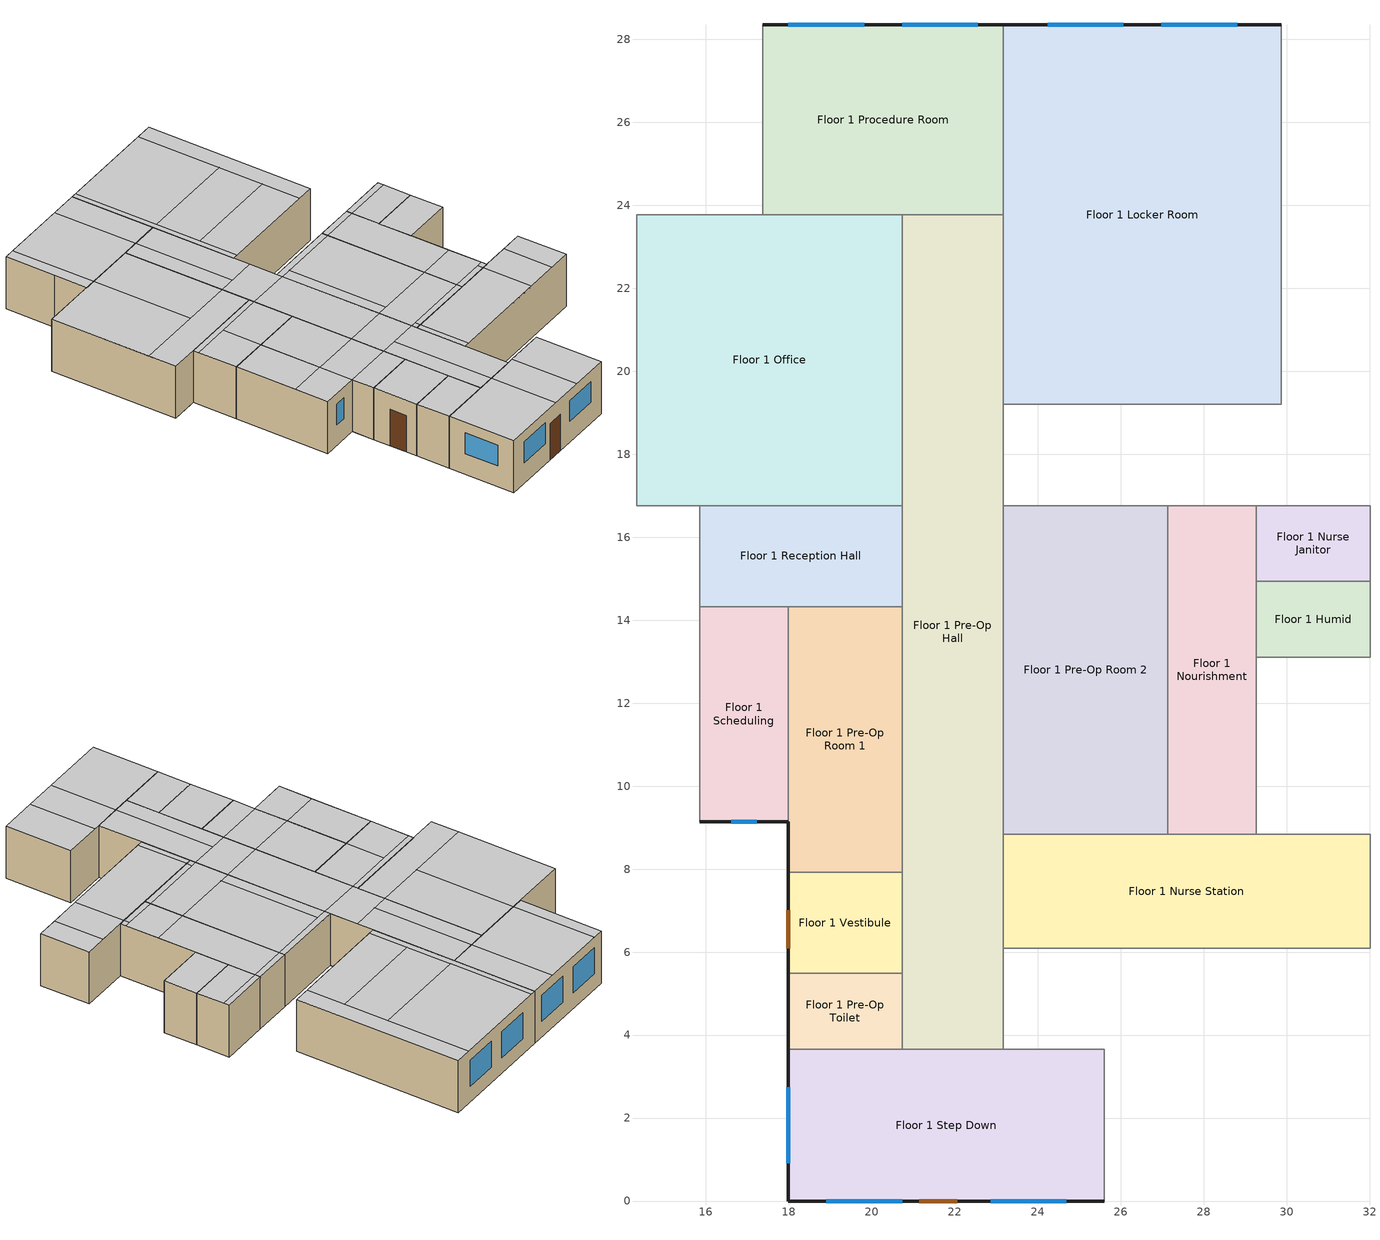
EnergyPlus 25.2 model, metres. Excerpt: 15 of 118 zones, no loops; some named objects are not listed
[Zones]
Floor 1 Humid
 floor adiabatic (Floor1HumidSlab_Ffactor): 32,14.94 32,13.11 29.26,13.11 29.26,14.94 z0
 wall to Floor 1 Sterile Storage (int_wall): 32,13.11 32,14.94 z0:3.05
 wall to Floor 1 Nourishment (int_wall): 29.26,14.94 29.26,13.11 z0:3.05
 wall to Floor 1 Nurse Janitor (int_wall): 32,14.94 29.26,14.94 z0:3.05
 wall to Floor 1 Clean (int_wall): 29.26,13.11 32,13.11 z0:3.05
 ceiling to Floor 2 X-Ray (int_slab_ceiling): 32,13.11 32,14.94 29.26,14.94 29.26,13.11 z3.05
Floor 1 Locker Room
 floor ground (Floor1LockerRoomSlab_Ffactor): 23.16,28.35 29.87,28.35 29.87,19.2 23.16,19.2 z0
 wall outside (nonres_ext_wall_grd): 29.87,28.35 23.16,28.35 z0:3.05
 wall to Floor 1 Procedure Room (int_wall): 23.16,28.35 23.16,23.77 z0:3.05
 wall to Floor 1 Locker Room Hall (int_wall): 23.16,19.2 29.87,19.2 z0:3.05
 wall to Floor 1 Lounge (int_wall): 29.87,19.2 29.87,28.35 z0:3.05
 wall to Floor 1 Pre-Op Hall (int_wall): 23.16,23.77 23.16,19.2 z0:3.05
 window (NonresWindow_U_0.248_SHGC_North_0.21): 28.8,28.35 26.97,28.35 / 26.06,28.35 24.23,28.35 z0.91:2.44
 ceiling to Floor 2 Exam Hall 5 (int_slab_ceiling): 29.87,28.35 28.96,28.35 28.96,19.2 29.87,19.2 z3.05
 ceiling to Floor 2 Exam 8 (int_slab_ceiling): 23.47,28.35 23.47,23.77 28.96,23.77 28.96,28.35 z3.05
 ceiling to Floor 2 Exam Hall 6 (int_slab_ceiling): 23.16,19.2 23.47,19.2 23.47,28.35 23.16,28.35 z3.05
 ceiling to Floor 2 Storage 3 (int_slab_ceiling): 23.47,23.77 23.47,21.34 28.96,21.34 28.96,23.77 z3.05
 ceiling to Floor 2 Nurse Station 2 (int_slab_ceiling): 28.96,19.2 28.96,21.34 23.47,21.34 23.47,19.2 z3.05
Floor 1 Nourishment
 floor adiabatic (Floor1NourishmentSlab_Ffactor): 27.13,16.76 29.26,16.76 29.26,8.84 27.13,8.84 z0
 wall to Floor 1 Clean (int_wall): 29.26,8.84 29.26,13.11 z0:3.05
 wall to Floor 1 Locker Room Hall (int_wall): 29.26,16.76 27.13,16.76 z0:3.05
 wall to Floor 1 Nurse Station (int_wall): 27.13,8.84 29.26,8.84 z0:3.05
 wall to Floor 1 Pre-Op Room 2 (int_wall): 27.13,16.76 27.13,8.84 z0:3.05
 wall to Floor 1 Nurse Janitor (int_wall): 29.26,14.94 29.26,16.76 z0:3.05
 ceiling to Floor 2 Work Hall (int_slab_ceiling): 27.13,16.76 27.13,16.46 29.26,16.46 29.26,16.76 z3.05
 ceiling to Floor 2 Exam 2 (int_slab_ceiling): 27.13,8.84 28.96,8.84 28.96,9.14 27.13,9.14 z3.05
 ceiling to Floor 2 Exam Hall 2 (int_slab_ceiling): 29.26,8.84 29.26,9.14 28.96,9.14 28.96,8.84 z3.05
 ceiling to Floor 2 Reception Hall (int_slab_ceiling): 29.26,9.14 29.26,10.97 27.13,10.97 27.13,9.14 z3.05
 ceiling to Floor 2 X-Ray (int_slab_ceiling): 29.26,16.46 27.13,16.46 27.13,10.97 29.26,10.97 z3.05
Floor 1 Nurse Janitor
 floor adiabatic (Floor1NurseJanitorSlab_Ffactor): 29.26,14.94 29.26,16.76 32,16.76 32,14.94 z0
 wall to Floor 1 Locker Room Hall (int_wall): 32,16.76 29.26,16.76 z0:3.05
 wall to Floor 1 Sterile Storage (int_wall): 32,14.94 32,16.76 z0:3.05
 ceiling to Floor 2 Work Hall (int_slab_ceiling): 29.26,16.76 29.26,16.46 32,16.46 32,16.76 z3.05
 ceiling to Floor 2 X-Ray (int_slab_ceiling): 32,14.94 32,16.46 29.26,16.46 29.26,14.94 z3.05
Floor 1 Nurse Station
 floor adiabatic (Floor1NurseStationSlab_Ffactor): 23.16,6.1 23.16,8.84 32,8.84 32,6.1 z0
 wall to Floor 1 Pre-Op Hall (int_wall): 23.16,8.84 23.16,6.1 z0:3.05
 wall to Floor 1 PACU (int_wall): 32,6.1 32,8.84 z0:3.05
 wall to Floor 1 Nurse Hall (int_wall): 23.16,6.1 32,6.1 z0:3.05
 wall to Floor 1 Clean (int_wall): 32,8.84 29.26,8.84 z0:3.05
 wall to Floor 1 Pre-Op Room 2 (int_wall): 27.13,8.84 23.16,8.84 z0:3.05
 ceiling to Floor 2 Exam Hall 1 (int_slab_ceiling): 23.16,6.1 23.47,6.1 23.47,8.84 23.16,8.84 z3.05
 ceiling to Floor 2 Exam 2 (int_slab_ceiling): 23.47,6.1 28.96,6.1 28.96,8.84 23.47,8.84 z3.05
 ceiling to Floor 2 Exam 3 (int_slab_ceiling): 32,8.84 30.78,8.84 30.78,6.1 32,6.1 z3.05
 ceiling to Floor 2 Exam Hall 2 (int_slab_ceiling): 28.96,6.1 30.78,6.1 30.78,8.84 28.96,8.84 z3.05
Floor 1 Office
 floor adiabatic (Floor1OfficeSlab_Ffactor): 20.73,23.77 20.73,16.76 14.33,16.76 14.33,23.77 z0
 wall to Floor 1 Procedure Room (int_wall): 20.73,23.77 17.37,23.77 z0:3.05
 wall to Floor 1 Pre-Op Hall (int_wall): 20.73,16.76 20.73,23.77 z0:3.05
 wall to Floor 1 Reception (int_wall): 14.33,23.77 14.33,16.76 15.85,16.76 z0:3.05
 wall to Floor 1 MRI Hall (int_wall): 17.37,23.77 14.33,23.77 z0:3.05
 wall to Floor 1 Reception Hall (int_wall): 15.85,16.76 20.73,16.76 z0:3.05
 ceiling to Floor 2 Work Hall (int_slab_ceiling): 20.73,16.76 20.73,18.29 14.33,18.29 14.33,16.76 z3.05
 ceiling to Floor 2 Exam 9 (int_slab_ceiling): 20.73,23.77 17.98,23.77 17.98,18.29 20.73,18.29 z3.05
 ceiling to Floor 2 Work (int_slab_ceiling): 14.33,18.29 17.98,18.29 17.98,23.77 14.33,23.77 z3.05
Floor 1 Pre-Op Hall
 floor adiabatic (Floor1Pre-OpHallSlab_Ffactor): 20.73,3.66 20.73,23.77 23.16,23.77 23.16,3.66 z0
 wall to Floor 1 Nurse Hall (int_wall): 23.16,3.66 23.16,6.1 z0:3.05
 wall to Floor 1 Procedure Room (int_wall): 23.16,23.77 20.73,23.77 z0:3.05
 wall to Floor 1 Step Down (int_wall): 20.73,3.66 23.16,3.66 z0:3.05
 wall to Floor 1 Pre-Op Room 2 (int_wall): 23.16,8.84 23.16,16.76 z0:3.05
 wall to Floor 1 Locker Room Hall (int_wall): 23.16,16.76 23.16,19.2 z0:3.05
 wall to Floor 1 Reception Hall (int_wall): 20.73,16.76 20.73,14.33 z0:3.05
 wall to Floor 1 Pre-Op Room 1 (int_wall): 20.73,14.33 20.73,7.92 z0:3.05
 wall to Floor 1 Vestibule (int_wall): 20.73,7.92 20.73,5.49 z0:3.05
 wall to Floor 1 Pre-Op Toilet (int_wall): 20.73,5.49 20.73,3.66 z0:3.05
 ceiling to Floor 2 Exam 1 (int_slab_ceiling): 20.73,3.66 21.64,3.66 21.64,9.14 20.73,9.14 z3.05
 ceiling to Floor 2 Exam Hall 1 (int_slab_ceiling): 23.16,9.14 21.64,9.14 21.64,3.66 23.16,3.66 z3.05
 ceiling to Floor 2 Scheduling 2 (int_slab_ceiling): 23.16,10.97 23.16,16.46 20.73,16.46 20.73,10.97 z3.05
 ceiling to Floor 2 Reception Hall (int_slab_ceiling): 23.16,9.14 23.16,10.97 20.73,10.97 20.73,9.14 z3.05
 ceiling to Floor 2 Work Hall (int_slab_ceiling): 23.16,18.29 20.73,18.29 20.73,16.46 23.16,16.46 z3.05
 ceiling to Floor 2 Exam Hall 6 (int_slab_ceiling): 23.16,23.77 21.64,23.77 21.64,18.29 23.16,18.29 z3.05
 ceiling to Floor 2 Exam 9 (int_slab_ceiling): 20.73,18.29 21.64,18.29 21.64,23.77 20.73,23.77 z3.05
Floor 1 Pre-Op Room 1
 floor ground (Floor1Pre-OpRoom1Slab_Ffactor): 20.73,7.92 17.98,7.92 17.98,14.33 20.73,14.33 z0
 wall outside (nonres_ext_wall_grd): 17.98,9.14 17.98,7.92 z0:3.05
 wall to Floor 1 Vestibule (int_wall): 17.98,7.92 20.73,7.92 z0:3.05
 wall to Floor 1 Scheduling (int_wall): 17.98,14.33 17.98,9.14 z0:3.05
 wall to Floor 1 Reception Hall (int_wall): 20.73,14.33 17.98,14.33 z0:3.05
 ceiling to Floor 2 Scheduling 2 (int_slab_ceiling): 20.73,14.33 17.98,14.33 17.98,10.97 20.73,10.97 z3.05
 ceiling to Floor 2 Exam 1 (int_slab_ceiling): 20.73,7.92 20.73,9.14 17.98,9.14 17.98,7.92 z3.05
 ceiling to Floor 2 Reception Hall (int_slab_ceiling): 17.98,10.97 17.98,9.14 20.73,9.14 20.73,10.97 z3.05
Floor 1 Pre-Op Room 2
 floor adiabatic (Floor1Pre-OpRoom2Slab_Ffactor): 27.13,16.76 27.13,8.84 23.16,8.84 23.16,16.76 z0
 wall to Floor 1 Locker Room Hall (int_wall): 27.13,16.76 23.16,16.76 z0:3.05
 ceiling to Floor 2 Exam Hall 1 (int_slab_ceiling): 23.16,8.84 23.47,8.84 23.47,9.14 23.16,9.14 z3.05
 ceiling to Floor 2 Work Hall (int_slab_ceiling): 23.16,16.76 23.16,16.46 27.13,16.46 27.13,16.76 z3.05
 ceiling to Floor 2 Exam 2 (int_slab_ceiling): 27.13,8.84 27.13,9.14 23.47,9.14 23.47,8.84 z3.05
 ceiling to Floor 2 Reception Hall (int_slab_ceiling): 27.13,9.14 27.13,10.97 23.16,10.97 23.16,9.14 z3.05
 ceiling to Floor 2 X-Ray (int_slab_ceiling): 27.13,10.97 27.13,16.46 23.77,16.46 23.77,10.97 z3.05
 ceiling to Floor 2 Scheduling 2 (int_slab_ceiling): 23.77,10.97 23.77,16.46 23.16,16.46 23.16,10.97 z3.05
Floor 1 Pre-Op Toilet
 floor ground (Floor1Pre-OpToiletSlab_Ffactor): 17.98,5.49 20.73,5.49 20.73,3.66 17.98,3.66 z0
 wall outside (nonres_ext_wall_grd): 17.98,5.49 17.98,3.66 z0:3.05
 wall to Floor 1 Vestibule (int_wall): 20.73,5.49 17.98,5.49 z0:3.05
 wall to Floor 1 Step Down (int_wall): 17.98,3.66 20.73,3.66 z0:3.05
 ceiling to Floor 2 Exam 1 (int_slab_ceiling): 20.73,5.49 17.98,5.49 17.98,3.66 20.73,3.66 z3.05
Floor 1 Procedure Room
 floor ground (Floor1ProcedureRoomSlab_Ffactor): 17.37,28.35 23.16,28.35 23.16,23.77 17.37,23.77 z0
 wall outside (nonres_ext_wall_grd): 23.16,28.35 17.37,28.35 z0:3.05
 wall to Floor 1 MRI Toilet (int_wall): 17.37,28.35 17.37,25.6 z0:3.05
 wall to Floor 1 MRI Hall (int_wall): 17.37,25.6 17.37,23.77 z0:3.05
 window (NonresWindow_U_0.248_SHGC_North_0.21): 22.56,28.35 20.73,28.35 / 19.81,28.35 17.98,28.35 z0.91:2.44
 ceiling to Floor 2 Exam Hall 6 (int_slab_ceiling): 23.16,28.35 21.64,28.35 21.64,23.77 23.16,23.77 z3.05
 ceiling to Floor 2 Exam 9 (int_slab_ceiling): 21.64,28.35 17.98,28.35 17.98,23.77 21.64,23.77 z3.05
 ceiling to Floor 2 Work (int_slab_ceiling): 17.37,23.77 17.98,23.77 17.98,28.35 17.37,28.35 z3.05
Floor 1 Reception Hall
 floor adiabatic (Floor1ReceptionHallSlab_Ffactor): 20.73,16.76 20.73,14.33 15.85,14.33 15.85,16.76 z0
 wall to Floor 1 Reception (int_wall): 15.85,16.76 15.85,14.33 z0:3.05
 wall to Floor 1 Scheduling (int_wall): 15.85,14.33 17.98,14.33 z0:3.05
 ceiling to Floor 2 Reception Toilet (int_slab_ceiling): 17.98,14.33 17.98,16.46 15.85,16.46 15.85,14.33 z3.05
 ceiling to Floor 2 Scheduling 2 (int_slab_ceiling): 20.73,14.33 20.73,16.46 17.98,16.46 17.98,14.33 z3.05
 ceiling to Floor 2 Work Hall (int_slab_ceiling): 15.85,16.76 15.85,16.46 20.73,16.46 20.73,16.76 z3.05
Floor 1 Scheduling
 floor ground (Floor1SchedulingSlab_Ffactor): 17.98,9.14 15.85,9.14 15.85,14.33 17.98,14.33 z0
 wall outside (nonres_ext_wall_grd): 15.85,9.14 17.98,9.14 z0:3.05
 wall to Floor 1 Reception (int_wall): 15.85,14.33 15.85,9.14 z0:3.05
 window (NonresWindow_U_0.248_SHGC_South_0.21): 16.61,9.14 17.22,9.14 z1.22:2.44
 ceiling to Floor 2 Reception Hall (int_slab_ceiling): 17.98,9.14 17.98,10.97 15.85,10.97 15.85,9.14 z3.05
 ceiling to Floor 2 Reception Toilet (int_slab_ceiling): 15.85,14.33 15.85,10.97 17.98,10.97 17.98,14.33 z3.05
Floor 1 Step Down
 floor ground (Floor1StepDownSlab_Ffactor): 17.98,3.66 25.6,3.66 25.6,0 17.98,0 z0
 wall outside (nonres_ext_wall_grd): 17.98,3.66 17.98,0 25.6,0 z0:3.05
 wall to Floor 1 Nurse Hall (int_wall): 25.6,3.66 23.16,3.66 z0:3.05
 wall to Floor 1 Recovery Room (int_wall): 25.6,0 25.6,3.66 z0:3.05
 window (NonresWindow_U_0.248_SHGC_West_0.21): 17.98,2.74 17.98,0.91 z1.22:2.44
 window (NonresWindow_U_0.248_SHGC_South_0.21): 18.9,0 20.73,0 / 22.86,0 24.69,0 z1.22:2.44
 door (Swinging Door_con): 21.14,0 22.06,0 z0:2.13
 ceiling to Floor 2 Exam 1 (int_slab_ceiling): 21.64,0 21.64,3.66 17.98,3.66 17.98,0 z3.05
 ceiling to Floor 2 Exam Hall 1 (int_slab_ceiling): 21.64,0 23.47,0 23.47,3.66 21.64,3.66 z3.05
 ceiling to Floor 2 Exam 2 (int_slab_ceiling): 25.6,3.66 23.47,3.66 23.47,0 25.6,0 z3.05
Floor 1 Vestibule
 floor ground (Floor1VestibuleSlab_Ffactor): 20.73,5.49 17.98,5.49 17.98,7.92 20.73,7.92 z0
 wall outside (nonres_ext_wall_grd): 17.98,7.92 17.98,5.49 z0:3.05
 door (Swinging Door_con): 17.98,7.01 17.98,6.1 z0:2.13
 ceiling to Floor 2 Exam 1 (int_slab_ceiling): 17.98,5.49 20.73,5.49 20.73,7.92 17.98,7.92 z3.05
[Building]
OutPatientHealthCare: North Axis {deg}=0; Terrain=City; Loads Convergence Tolerance Value {W}=0.04; Temperature Convergence Tolerance Value {deltaC}=0.2; Solar Distribution=FullInteriorAndExterior; Maximum Number of Warmup Days=50; Minimum Number of Warmup Days=6
[Site:Location]
Site:Location=Albuquerque.Intl.Sunport_NM_USA WMO=723650; Latitude {N+ S-}=35.04; Longitude {W- E+}=-106.62; Time Zone Relative to GMT {GMT+/-}=-7; Elevation {m}=1620
[SizingPeriod:DesignDay] Day of Month=21; Dry-Bulb Temperature Range Modifier Type=DefaultMultipliers; Humidity Condition Type=Wetbulb; Barometric Pressure {Pa}=83318; Rain {Yes/No}=No; Snow on ground {Yes/No}=No; Daylight Savings Time Indicator=No
Name | Month | Day Type | Maximum Dry-Bulb Temperature {C} | Daily Dry-Bulb Temperature Range {C} | Wetbulb at Maximum Dry-Bulb {C} | Wind Speed {m/s} design conditions vs. traditional 6.71 m/s (15 mph) | Wind Direction {Degrees; N=0, S=180} | Solar Model Indicator | Clearness {0.0 to 1.1} | Wind Speed {m/s} design conditions vs. traditional 3.35 m/s (7mph) | ASHRAE Clear Sky Optical Depth for Beam Irradiance (taub) | ASHRAE Clear Sky Optical Depth for Diffuse Irradiance (taud)
Albuquerque.Intl.Sunport_NM_USA Ann Htg 99.6% Condns DB | 12 | WinterDesignDay | -7.9 | 0 | -7.9 | 3.2 | 0 | ASHRAEClearSky | 0
Albuquerque.Intl.Sunport_NM_USA Ann Clg .4% Condns DB=>MWB | 7 | SummerDesignDay | 35.1 | 13.5 | 15.7 |  | 220 | ASHRAETau |  | 4.4 | 0.463 | 1.887
[Site:WaterMainsTemperature]
Calculation Method=Correlation; Annual average outdoor air temperature {C}=13.6333; Maximum difference in monthly average outdoor air temperatures {C}=23.5
[Site:GroundTemperature:FCfactorMethod]
January Ground Temperature {C}=13.7; February Ground Temperature {C}=7; March Ground Temperature {C}=2.1; April Ground Temperature {C}=2.6; May Ground Temperature {C}=4.3; June Ground Temperature {C}=8.8; July Ground Temperature {C}=13.9; August Ground Temperature {C}=17.8; September Ground Temperature {C}=23.2; October Ground Temperature {C}=25.6; November Ground Temperature {C}=24.1; December Ground Temperature {C}=20.5
[Material:NoMass]
Opaque Door panel_con: MediumRough, 0.475973, 0.9, 0.7, 0.7
CP02 CARPET PAD: VeryRough, 0.21648, 0.9, 0.7, 0.8
Nonres_Exterior_Wall_Insulation_grd: MediumSmooth, 1.48827, 0.9, 0.7, 0.7
[Construction]
Swinging Door_con: Opaque Door panel_con
InteriorFurnishings: Std Wood 6inch
int_wall: G01 13mm gypsum board, G01 13mm gypsum board
int_slab_ceiling: CP02 CARPET PAD, 100mm Normalweight concrete floor
nonres_ext_wall_grd: F07 25mm stucco, G01 16mm gypsum board, Nonres_Exterior_Wall_Insulation_grd, G01 16mm gypsum board
NonresWindow_U_0.248_SHGC_South_0.21: Glazing Layer South
NonresWindow_U_0.248_SHGC_North_0.21: Glazing Layer North
NonresWindow_U_0.248_SHGC_West_0.21: Glazing Layer West
[Material]
Name | Roughness | Thickness {m} | Conductivity {W/m-K} | Density {kg/m3} | Specific Heat {J/kg-K} | Thermal Absorptance | Solar Absorptance | Visible Absorptance | Absorptance:Thermal | Absorptance:Solar | Absorptance:Visible
Std Wood 6inch | MediumSmooth | 0.15 | 0.12 | 540 | 1210 | 0.9 | 0.7 | 0.7
F07 25mm stucco | Smooth | 0.0254 | 0.72 | 1856 | 840 | 0.9 | 0.7 | 0.7
G01 13mm gypsum board | Smooth | 0.0127 | 0.16 | 800 | 1090 |  |  |  | 0.9 | 0.7 | 0.5
G01 16mm gypsum board | MediumSmooth | 0.0159 | 0.16 | 800 | 1090
100mm Normalweight concrete floor | MediumRough | 0.1016 | 2.31 | 2322 | 832
[WindowMaterial:SimpleGlazingSystem] U-Factor {W/m2-K}=1.40821; Solar Heat Gain Coefficient=0.21; Visible Transmittance=0.29
Glazing Layer South; Glazing Layer North; Glazing Layer West
[Construction:FfactorGroundFloor] F-Factor {W/m-K}=0.90012
Name | Area {m2} | PerimeterExposed {m}
Floor1HumidSlab_Ffactor; Floor1NurseJanitorSlab_Ffactor | 5.01676 | 0
Floor1LockerRoomSlab_Ffactor | 61.316 | 6.7056
Floor1NourishmentSlab_Ffactor | 16.9084 | 0
Floor1NurseStationSlab_Ffactor | 24.2477 | 0
Floor1OfficeSlab_Ffactor | 44.8722 | 0
Floor1Pre-OpHallSlab_Ffactor | 49.0528 | 0
Floor1Pre-OpRoom1Slab_Ffactor | 17.5587 | 1.2192
Floor1Pre-OpRoom2Slab_Ffactor | 31.4012 | 0
Floor1Pre-OpToiletSlab_Ffactor | 5.01676 | 1.8288
Floor1ProcedureRoomSlab_Ffactor | 26.4774 | 5.7912
Floor1ReceptionHallSlab_Ffactor | 11.8916 | 0
Floor1SchedulingSlab_Ffactor | 11.0555 | 2.1336
Floor1StepDownSlab_Ffactor | 27.8709 | 11.2776
Floor1VestibuleSlab_Ffactor | 6.68902 | 2.4384
[Zone] Type=1; Multiplier=1; Ceiling Height {m}=-9999; Floor Area {m2}=autocalculate; Part of Total Floor Area=Yes
Name | Volume {m3}
Floor 1 Humid; Floor 1 Nurse Janitor; Floor 1 Pre-Op Toilet | 15.2911
Floor 1 Locker Room | 186.8912
Floor 1 Nourishment | 51.5367
Floor 1 Nurse Station | 73.907
Floor 1 Office | 136.7704
Floor 1 Pre-Op Hall | 149.513
Floor 1 Pre-Op Room 1 | 53.5188
Floor 1 Pre-Op Room 2 | 95.7109
Floor 1 Procedure Room | 80.703
Floor 1 Reception Hall | 36.2456
Floor 1 Scheduling | 33.697
Floor 1 Step Down | 84.9505
Floor 1 Vestibule | 20.3881
[InternalMass] Construction=InteriorFurnishings
Name | Zone or ZoneList | Surface Area {m2}
Floor 1 Humid_InternalMass_1 | Floor 1 Humid | 10.0335
Floor 1 Locker Room_InternalMass_1 | Floor 1 Locker Room | 122.632
Floor 1 Nourishment_InternalMass_1 | Floor 1 Nourishment | 33.8167
Floor 1 Nurse Janitor_InternalMass_1 | Floor 1 Nurse Janitor | 10.0335
Floor 1 Nurse Station_InternalMass_1 | Floor 1 Nurse Station | 48.4954
Floor 1 Office_InternalMass_1 | Floor 1 Office | 89.7443
Floor 1 Pre-Op Hall_InternalMass_1 | Floor 1 Pre-Op Hall | 98.1056
Floor 1 Pre-Op Room 1_InternalMass_1 | Floor 1 Pre-Op Room 1 | 35.1173
Floor 1 Pre-Op Room 2_InternalMass_1 | Floor 1 Pre-Op Room 2 | 62.8025
Floor 1 Pre-Op Toilet_InternalMass_1 | Floor 1 Pre-Op Toilet | 10.0335
Floor 1 Procedure Room_InternalMass_1 | Floor 1 Procedure Room | 52.9547
Floor 1 Reception Hall_InternalMass_1 | Floor 1 Reception Hall | 23.7832
Floor 1 Scheduling_InternalMass_1 | Floor 1 Scheduling | 22.1109
Floor 1 Step Down_InternalMass_1 | Floor 1 Step Down | 55.7418
Floor 1 Vestibule_InternalMass_1 | Floor 1 Vestibule | 13.378
[People] Fraction Radiant=0.3; Sensible Heat Fraction=AUTOCALCULATE; Activity Level Schedule=ACTIVITY_SCH; Enable ASHRAE 55 Comfort Warnings=No; Mean Radiant Temperature Calculation Type=EnclosureAveraged; Work Efficiency Schedule=WORK_EFF_SCH; Clothing Insulation Calculation Method=ClothingInsulationSchedule; Clothing Insulation Schedule=CLOTHING_SCH; Air Velocity Schedule=AIR_VELO_SCH; Thermal Comfort Model 1 Type=FANGER
Name | Zone or ZoneList or Space or SpaceList | Number of People Schedule | Number of People Calculation Method | People per Floor Area {person/m2} | Number of People
Floor 1 Humid People | Floor 1 Humid | OFFICE_OCC_w_SB_SCH | People/Area | 0.0538248
Floor 1 Locker Room People | Floor 1 Locker Room | BLDG_OCC_SCH | People/Area | 0.161474
Floor 1 Nourishment People | Floor 1 Nourishment | BLDG_OCC_SCH | People/Area | 0.161458
Floor 1 Nurse Station People | Floor 1 Nurse Station | BLDG_OCC_SCH | People/Area | 0.161458
Floor 1 Office People | Floor 1 Office | OFFICE_OCC_w_SB_SCH | People/Area | 0.0538248
Floor 1 Pre-Op Room 1 People | Floor 1 Pre-Op Room 1 | BLDG_OCC_SCH | People/Area | 0.10765
Floor 1 Pre-Op Room 2 People | Floor 1 Pre-Op Room 2 | BLDG_OCC_SCH | People/Area | 0.10765
Floor 1 Procedure Room People | Floor 1 Procedure Room | BLDG_OCC_SCH | People/Area | 0.215299
Floor 1 Scheduling People | Floor 1 Scheduling | OFFICE_OCC_w_SB_SCH | People/Area | 0.0538248
Floor 1 Step Down People | Floor 1 Step Down | BLDG_OCC_SCH | People/Area | 0.215299
Floor 1 Nurse Janitor People | Floor 1 Nurse Janitor | BLDG_OCC_SCH | People |  | 0.108
Floor 1 Pre-Op Hall People | Floor 1 Pre-Op Hall | BLDG_OCC_SCH | People |  | 2.64
Floor 1 Pre-Op Toilet People | Floor 1 Pre-Op Toilet | BLDG_OCC_SCH | People |  | 0.27
Floor 1 Reception Hall People | Floor 1 Reception Hall | BLDG_OCC_SCH | People |  | 0.64
Floor 1 Vestibule People | Floor 1 Vestibule | BLDG_OCC_SCH | People |  | 0.36
[Lights] Design Level Calculation Method=Watts/Area; Return Air Fraction=0; Fraction Radiant=0.7; Fraction Visible=0.2; Fraction Replaceable=1; Return Air Fraction Calculated from Plenum Temperature=No
Name | Zone or ZoneList or Space or SpaceList | Schedule | Watts per Zone Floor Area {W/m2}
Floor 1 Humid_Lights | Floor 1 Humid | ltg_sch_office | 7.46477
Floor 1 Locker Room_Lights | Floor 1 Locker Room | ltg_sch_lounge | 7.87379
Floor 1 Nourishment_Lights | Floor 1 Nourishment | ltg_sch_nurse | 10.9415
Floor 1 Nurse Janitor_Lights | Floor 1 Nurse Janitor | ltg_sch_storage | 3.578992
Floor 1 Nurse Station_Lights | Floor 1 Nurse Station | ltg_sch_nurse | 10.9415
Floor 1 Office_Lights | Floor 1 Office | ltg_sch_floor_1_office | 6.839639
Floor 1 Pre-Op Hall_Lights | Floor 1 Pre-Op Hall | ltg_sch_corridor | 7.19909
Floor 1 Pre-Op Room 1_Lights | Floor 1 Pre-Op Room 1 | ltg_sch_patient | 7.976048
Floor 1 Pre-Op Room 2_Lights | Floor 1 Pre-Op Room 2 | ltg_sch_patient | 7.976048
Floor 1 Pre-Op Toilet_Lights | Floor 1 Pre-Op Toilet | ltg_sch_toilet | 7.56703
Floor 1 Procedure Room_Lights | Floor 1 Procedure Room | ltg_sch_procedure | 13.6002
Floor 1 Reception Hall_Lights | Floor 1 Reception Hall | ltg_sch_corridor | 7.19909
Floor 1 Scheduling_Lights | Floor 1 Scheduling | ltg_sch_office | 7.46477
Floor 1 Step Down_Lights | Floor 1 Step Down | ltg_sch_recovery | 12.06633
Floor 1 Vestibule_Lights | Floor 1 Vestibule | ltg_sch_corridor | 7.19909
[ElectricEquipment] Schedule=BLDG_EQUIP_SCH; Design Level Calculation Method=EquipmentLevel; Fraction Latent=0; Fraction Radiant=0.5; Fraction Lost=0
Name | Zone or ZoneList or Space or SpaceList | Design Level {W}
Floor 1 Humid_PlugMisc_Equip | Floor 1 Humid | 59.3985
Floor 1 Locker Room_PlugMisc_Equip | Floor 1 Locker Room | 1979.89
Floor 1 Nourishment_PlugMisc_Equip | Floor 1 Nourishment | 364.0368
Floor 1 Nurse Janitor_PlugMisc_Equip | Floor 1 Nurse Janitor | 5.4181
Floor 1 Nurse Station_PlugMisc_Equip | Floor 1 Nurse Station | 522.0528
Floor 1 Office_PlugMisc_Equip | Floor 1 Office | 531.2865
Floor 1 Pre-Op Hall_PlugMisc_Equip | Floor 1 Pre-Op Hall | 211.4176
Floor 1 Pre-Op Room 1_PlugMisc_Equip | Floor 1 Pre-Op Room 1 | 378.0383
Floor 1 Pre-Op Room 2_PlugMisc_Equip | Floor 1 Pre-Op Room 2 | 676.0684
Floor 1 Pre-Op Toilet_PlugMisc_Equip | Floor 1 Pre-Op Toilet | 21.6223
Floor 1 Procedure Room_PlugMisc_Equip | Floor 1 Procedure Room | 854.9542
Floor 1 Reception Hall_PlugMisc_Equip | Floor 1 Reception Hall | 51.2527
Floor 1 Scheduling_PlugMisc_Equip | Floor 1 Scheduling | 130.8967
Floor 1 Step Down_PlugMisc_Equip | Floor 1 Step Down | 899.9517
Floor 1 Vestibule_PlugMisc_Equip | Floor 1 Vestibule | 28.8297
[Exterior:Lights] Control Option=AstronomicalClock
Name | Schedule | Design Level {W}
Exterior_Lights_a | Exterior_lighting_schedule_a | 180.55
Exterior_Lights_b | Exterior_lighting_schedule_b_2016 | 1040.09
Exterior_Lights_c | Exterior_lighting_schedule_c_2016 | 2850.15
[ZoneInfiltration:DesignFlowRate] Temperature Term Coefficient=0; Velocity Squared Term Coefficient=0
Name | Zone or ZoneList | Schedule | Design Flow Rate Calculation Method | Flow per Exterior Surface Area {m3/s-m2} | Constant Term Coefficient | Velocity Term Coefficient | Design Flow Rate {m3/s}
Floor 1 Locker Room_Infiltration | Floor 1 Locker Room | INFIL_SCH | Flow/ExteriorWallArea | 0.000569572 | 0 | 0.224
Floor 1 Pre-Op Room 1_Infiltration | Floor 1 Pre-Op Room 1 | INFIL_SCH | Flow/ExteriorWallArea | 0.000569572 | 0 | 0.224
Floor 1 Pre-Op Toilet_Infiltration | Floor 1 Pre-Op Toilet | INFIL_SCH | Flow/ExteriorWallArea | 0.000569572 | 0 | 0.224
Floor 1 Procedure Room_Infiltration | Floor 1 Procedure Room | INFIL_SCH | Flow/ExteriorWallArea | 0.000569572 | 0 | 0.224
Floor 1 Scheduling_Infiltration | Floor 1 Scheduling | INFIL_SCH | Flow/ExteriorWallArea | 0.000569572 | 0 | 0.224
Floor 1 Step Down_Infiltration | Floor 1 Step Down | INFIL_SCH | Flow/ExteriorWallArea | 0.000569572 | 0 | 0.224
Floor 1 Vestibule_Infiltration | Floor 1 Vestibule | INFIL_SCH | Flow/ExteriorWallArea | 0.000569572 | 0 | 0.224
Floor 1 Vestibule_Door_Infiltration | Floor 1 Vestibule | INFIL_Door_Opening_SCH | Flow/Zone |  | 1 | 0 | 0.776825
[HVACTemplate:Zone:VRF] Template VRF System Name (F2)=VRF_System_1; Rated Total Heating Capacity Sizing Ratio (F6)=1; Cooling Supply Air Flow Rate (F7)=Autosize; No Cooling Supply Air Flow Rate (F8)=Autosize; Heating Supply Air Flow Rate (F9)=Autosize; No Heating Supply Air Flow Rate (F10)=Autosize; Cooling Outdoor Air Flow Rate (F11)=Autosize; Heating Outdoor Air Flow Rate (F12)=Autosize; No Load Outdoor Air Flow Rate (F13)=Autosize; Supply Air Fan Placement (F22)=DrawThrough; Supply Fan Total Efficiency (F23)=0.7; Supply Fan Delta Pressure (F24)=300; Supply Fan Motor Efficiency (F25)=0.9; Cooling Coil Type (F26)=VariableRefrigerantFlowDX; Cooling Coil Gross Rated Total Capacity (F28)=Autosize; Cooling Coil Gross Rated Sensible Heat Ratio (F29)=Autosize; Heat Pump Heating Coil Type (F30)=VariableRefrigerantFlowDX; Heat Pump Heating Coil Gross Rated Capacity (F32)=Autosize; Zone Terminal Unit On Parasitic Electric Energy Use (F33)=30; Zone Terminal Unit Off Parasitic Electric Energy Use (F34)=20; Zone Cooling Design Supply Air Temperature Input Method (F36)=SupplyAirTemperature; Zone Cooling Design Supply Air Temperature (F37)=12.8; Zone Heating Design Supply Air Temperature Input Method (F39)=SupplyAirTemperature; Zone Heating Design Supply Air Temperature (F40)=50
Name | Template Thermostat Name (F3)
Floor 1 Humid | Thermostat_Floor 1 Humid
Floor 1 Locker Room | Thermostat_Floor 1 Locker Room
Floor 1 Nourishment | Thermostat_Floor 1 Nourishment
Floor 1 Nurse Janitor | Thermostat_Floor 1 Nurse Janitor
Floor 1 Nurse Station | Thermostat_Floor 1 Nurse Station
Floor 1 Office | Thermostat_Floor 1 Office
Floor 1 Procedure Room | Thermostat_Floor 1 Procedure Room
Floor 1 Reception Hall | Thermostat_Floor 1 Reception Hall
Floor 1 Scheduling | Thermostat_Floor 1 Scheduling
Floor 1 Step Down | Thermostat_Floor 1 Step Down
Floor 1 Vestibule | Thermostat_Floor 1 Vestibule
[Schedule:Compact]
Exterior_lighting_schedule_a: Through:12/31, For:AllDays, Until: 06:00, 0, Until: 24:00, 1
Exterior_lighting_schedule_b_2016: Through:12/31, For:AllDays, Until: 06:00, 0.5, Until: 24:00, 1
Exterior_lighting_schedule_c_2016: Through:12/31, For:AllDays, Until: 06:00, 0.5, Until: 19:00, 1, Until: 24:00, 0.5
ACTIVITY_SCH: Through: 12/31, For: AllDays, Until: 24:00, 120
WORK_EFF_SCH: Through: 12/31, For: AllDays, Until: 24:00, 0
AIR_VELO_SCH: Through: 12/31, For: AllDays, Until: 24:00, 0.2
CLOTHING_SCH: Through: 04/30, For: AllDays, Until: 24:00, 1, Through: 09/30, For: AllDays, Until: 24:00, 0.5, Through: 12/31, For: AllDays, Until: 24:00, 1
INFIL_SCH: Through: 12/31, For: Weekdays, Until: 06:00, 1, Until: 19:00, 0.25, Until: 24:00, 1, For: Saturday, Until: 06:00, 1, Until: 19:00, 0.25, Until: 24:00, 1, For: SummerDesignDay WinterDesignDay, Until: 06:00, 1, Until: 19:00, 0.25, Until: 24:00, 1, For: Sunday Holidays AllOtherDays, Until: 06:00, 1, Until: 19:00, 1, Until: 24:00, 1
INFIL_Door_Opening_SCH: Through: 12/31, For: Weekdays, Until: 06:00, 0, Until: 07:00, 0.131, Until: 18:00, 1, Until: 19:00, 0.131, Until: 24:00, 0, For: Saturday Sunday Holidays AllOtherDays, Until: 24:00, 0
BLDG_EQUIP_SCH: Through: 12/31, For: Weekdays, Until: 04:00, 0.297138, Until: 06:00, 0.49523, Until: 18:00, 0.990461, Until: 20:00, 0.49523, Until: 24:00, 0.297138, For: SummerDesignDay, Until: 04:00, 0.3, Until: 06:00, 0.5, Until: 18:00, 1, Until: 20:00, 0.5, Until: 24:00, 0.3, For: WinterDesignDay, Until: 07:00, 0.3, Until: 09:00, 0.5, Until: 15:00, 0.8, Until: 20:00, 0.5, Until: 24:00, 0.3, For: Saturday, Until: 07:00, 0.297138, Until: 09:00, 0.49523, Until: 15:00, 0.792368, Until: 20:00, 0.49523, Until: 24:00, 0.297138, For: Sunday Holidays AllOtherDays, Until: 08:00, 0.297138, Until: 17:00, 0.49523, Until: 24:00, 0.297138
BLDG_OCC_SCH: Through: 12/31, For: Weekdays, Until: 06:00, 0, Until: 07:00, 0.5, Until: 18:00, 0.9, Until: 19:00, 0.5, Until: 24:00, 0, For: SummerDesignDay, Until: 06:00, 0, Until: 07:00, 0.5, Until: 18:00, 0.9, Until: 19:00, 0.5, Until: 24:00, 0, For: WinterDesignDay, Until: 06:00, 0, Until: 09:00, 0.2, Until: 15:00, 0.3, Until: 19:00, 0.2, Until: 24:00, 0, For: Saturday, Until: 06:00, 0, Until: 09:00, 0.2, Until: 15:00, 0.3, Until: 19:00, 0.2, Until: 24:00, 0, For: Sunday Holidays AllOtherDays, Until: 06:00, 0, Until: 19:00, 0.05, Until: 24:00, 0
OFFICE_OCC_w_SB_SCH: Through: 12/31, For: Weekdays, Until: 06:00, 0, Until: 07:00, 0.5, Until: 08:00, 0.9, Until: 09:00, 0.9, Until: 10:00, 0.9, Until: 11:00, 0.9, Until: 12:00, 0.9, Until: 13:00, 0, Until: 14:00, 0.9, Until: 15:00, 0, Until: 16:00, 0.9, Until: 17:00, 0.9, Until: 18:00, 0.9, Until: 19:00, 0.5, Until: 24:00, 0, For: Saturdays, Until: 06:00, 0, Until: 07:00, 0.05, Until: 08:00, 0.2, Until: 09:00, 0.2, Until: 10:00, 0.3, Until: 11:00, 0.3, Until: 12:00, 0, Until: 13:00, 0.3, Until: 14:00, 0.3, Until: 15:00, 0, Until: 16:00, 0.2, Until: 17:00, 0.2, Until: 18:00, 0.2, Until: 19:00, 0.2, Until: 24:00, 0, For: SummerDesignDay, Until: 06:00, 0, Until: 07:00, 0.5, Until: 18:00, 0.9, Until: 19:00, 0.5, Until: 24:00, 0, For: WinterDesignDay, Until: 06:00, 0, Until: 09:00, 0.2, Until: 15:00, 0.3, Until: 19:00, 0.2, Until: 24:00, 0, For: Sunday Holidays AllOtherDays, Until: 06:00, 0, Until: 19:00, 0.05, Until: 24:00, 0
[SCHEDULE:COMPACT]
ltg_sch_office: Through: 12/31, For: SummerDesignDay, Until: 24:00, 1, For: WinterDesignDay, Until: 24:00, 0, For: Weekdays, Until: 4:00, 0.0625, Until: 6:00, 0.1875, Until: 7:00, 0.375, Until: 18:00, 0.5625, Until: 20:00, 0.375, Until: 22:00, 0.1875, Until: 24:00, 0.0625, For: Saturday, Until: 7:00, 0.0625, Until: 9:00, 0.1875, Until: 15:00, 0.25, Until: 20:00, 0.1875, Until: 24:00, 0.0625, For: AllOtherDays, Until: 8:00, 0.03125, Until: 17:00, 0.0625, Until: 24:00, 0.03125
ltg_sch_floor_1_office: Through: 12/31, For: SummerDesignDay, Until: 24:00, 1, For: WinterDesignDay, Until: 24:00, 0, For: Weekdays, Until: 4:00, 0.06924, Until: 6:00, 0.20773, Until: 7:00, 0.41546, Until: 18:00, 0.62318, Until: 20:00, 0.41546, Until: 22:00, 0.20773, Until: 24:00, 0.06924, For: Saturday, Until: 7:00, 0.06924, Until: 9:00, 0.20773, Until: 15:00, 0.27697, Until: 20:00, 0.20773, Until: 24:00, 0.06924, For: AllOtherDays, Until: 8:00, 0.03462, Until: 17:00, 0.06924, Until: 24:00, 0.03462
ltg_sch_lounge: Through: 12/31, For: SummerDesignDay, Until: 24:00, 1, For: WinterDesignDay, Until: 24:00, 0, For: Weekdays, Until: 4:00, 0.1, Until: 6:00, 0.3, Until: 7:00, 0.6, Until: 18:00, 0.9, Until: 20:00, 0.6, Until: 22:00, 0.3, Until: 24:00, 0.1, For: Saturday, Until: 7:00, 0.1, Until: 9:00, 0.3, Until: 15:00, 0.4, Until: 20:00, 0.3, Until: 24:00, 0.1, For: AllOtherDays, Until: 8:00, 0.05, Until: 17:00, 0.1, Until: 24:00, 0.05
ltg_sch_patient; ltg_sch_nurse; ltg_sch_recovery; ltg_sch_procedure: Through: 12/31, For: SummerDesignDay, Until: 24:00, 1, For: WinterDesignDay, Until: 24:00, 0, For: Weekdays, Until: 4:00, 0.09, Until: 6:00, 0.27, Until: 7:00, 0.54, Until: 18:00, 0.81, Until: 20:00, 0.54, Until: 22:00, 0.27, Until: 24:00, 0.09, For: Saturday, Until: 7:00, 0.09, Until: 9:00, 0.27, Until: 15:00, 0.36, Until: 20:00, 0.27, Until: 24:00, 0.09, For: AllOtherDays, Until: 8:00, 0.045, Until: 17:00, 0.09, Until: 24:00, 0.045
ltg_sch_storage; ltg_sch_toilet: Through: 12/31, For: SummerDesignDay, Until: 24:00, 1, For: WinterDesignDay, Until: 24:00, 0, For: Weekdays, Until: 4:00, 0.055, Until: 6:00, 0.165, Until: 7:00, 0.33, Until: 18:00, 0.495, Until: 20:00, 0.33, Until: 22:00, 0.165, Until: 24:00, 0.055, For: Saturday, Until: 7:00, 0.055, Until: 9:00, 0.165, Until: 15:00, 0.22, Until: 20:00, 0.165, Until: 24:00, 0.055, For: AllOtherDays, Until: 8:00, 0.0275, Until: 17:00, 0.055, Until: 24:00, 0.0275
ltg_sch_corridor: Through: 12/31, For: SummerDesignDay, Until: 24:00, 1, For: WinterDesignDay, Until: 24:00, 0, For: Weekdays, Until: 4:00, 0.0714486, Until: 6:00, 0.214346, Until: 7:00, 0.428692, Until: 18:00, 0.643038, Until: 20:00, 0.428692, Until: 22:00, 0.214346, Until: 24:00, 0.0714486, For: Saturday, Until: 7:00, 0.0714486, Until: 9:00, 0.214346, Until: 15:00, 0.285795, Until: 20:00, 0.214346, Until: 24:00, 0.0714486, For: AllOtherDays, Until: 8:00, 0.0357282, Until: 17:00, 0.0714486, Until: 24:00, 0.0357282
